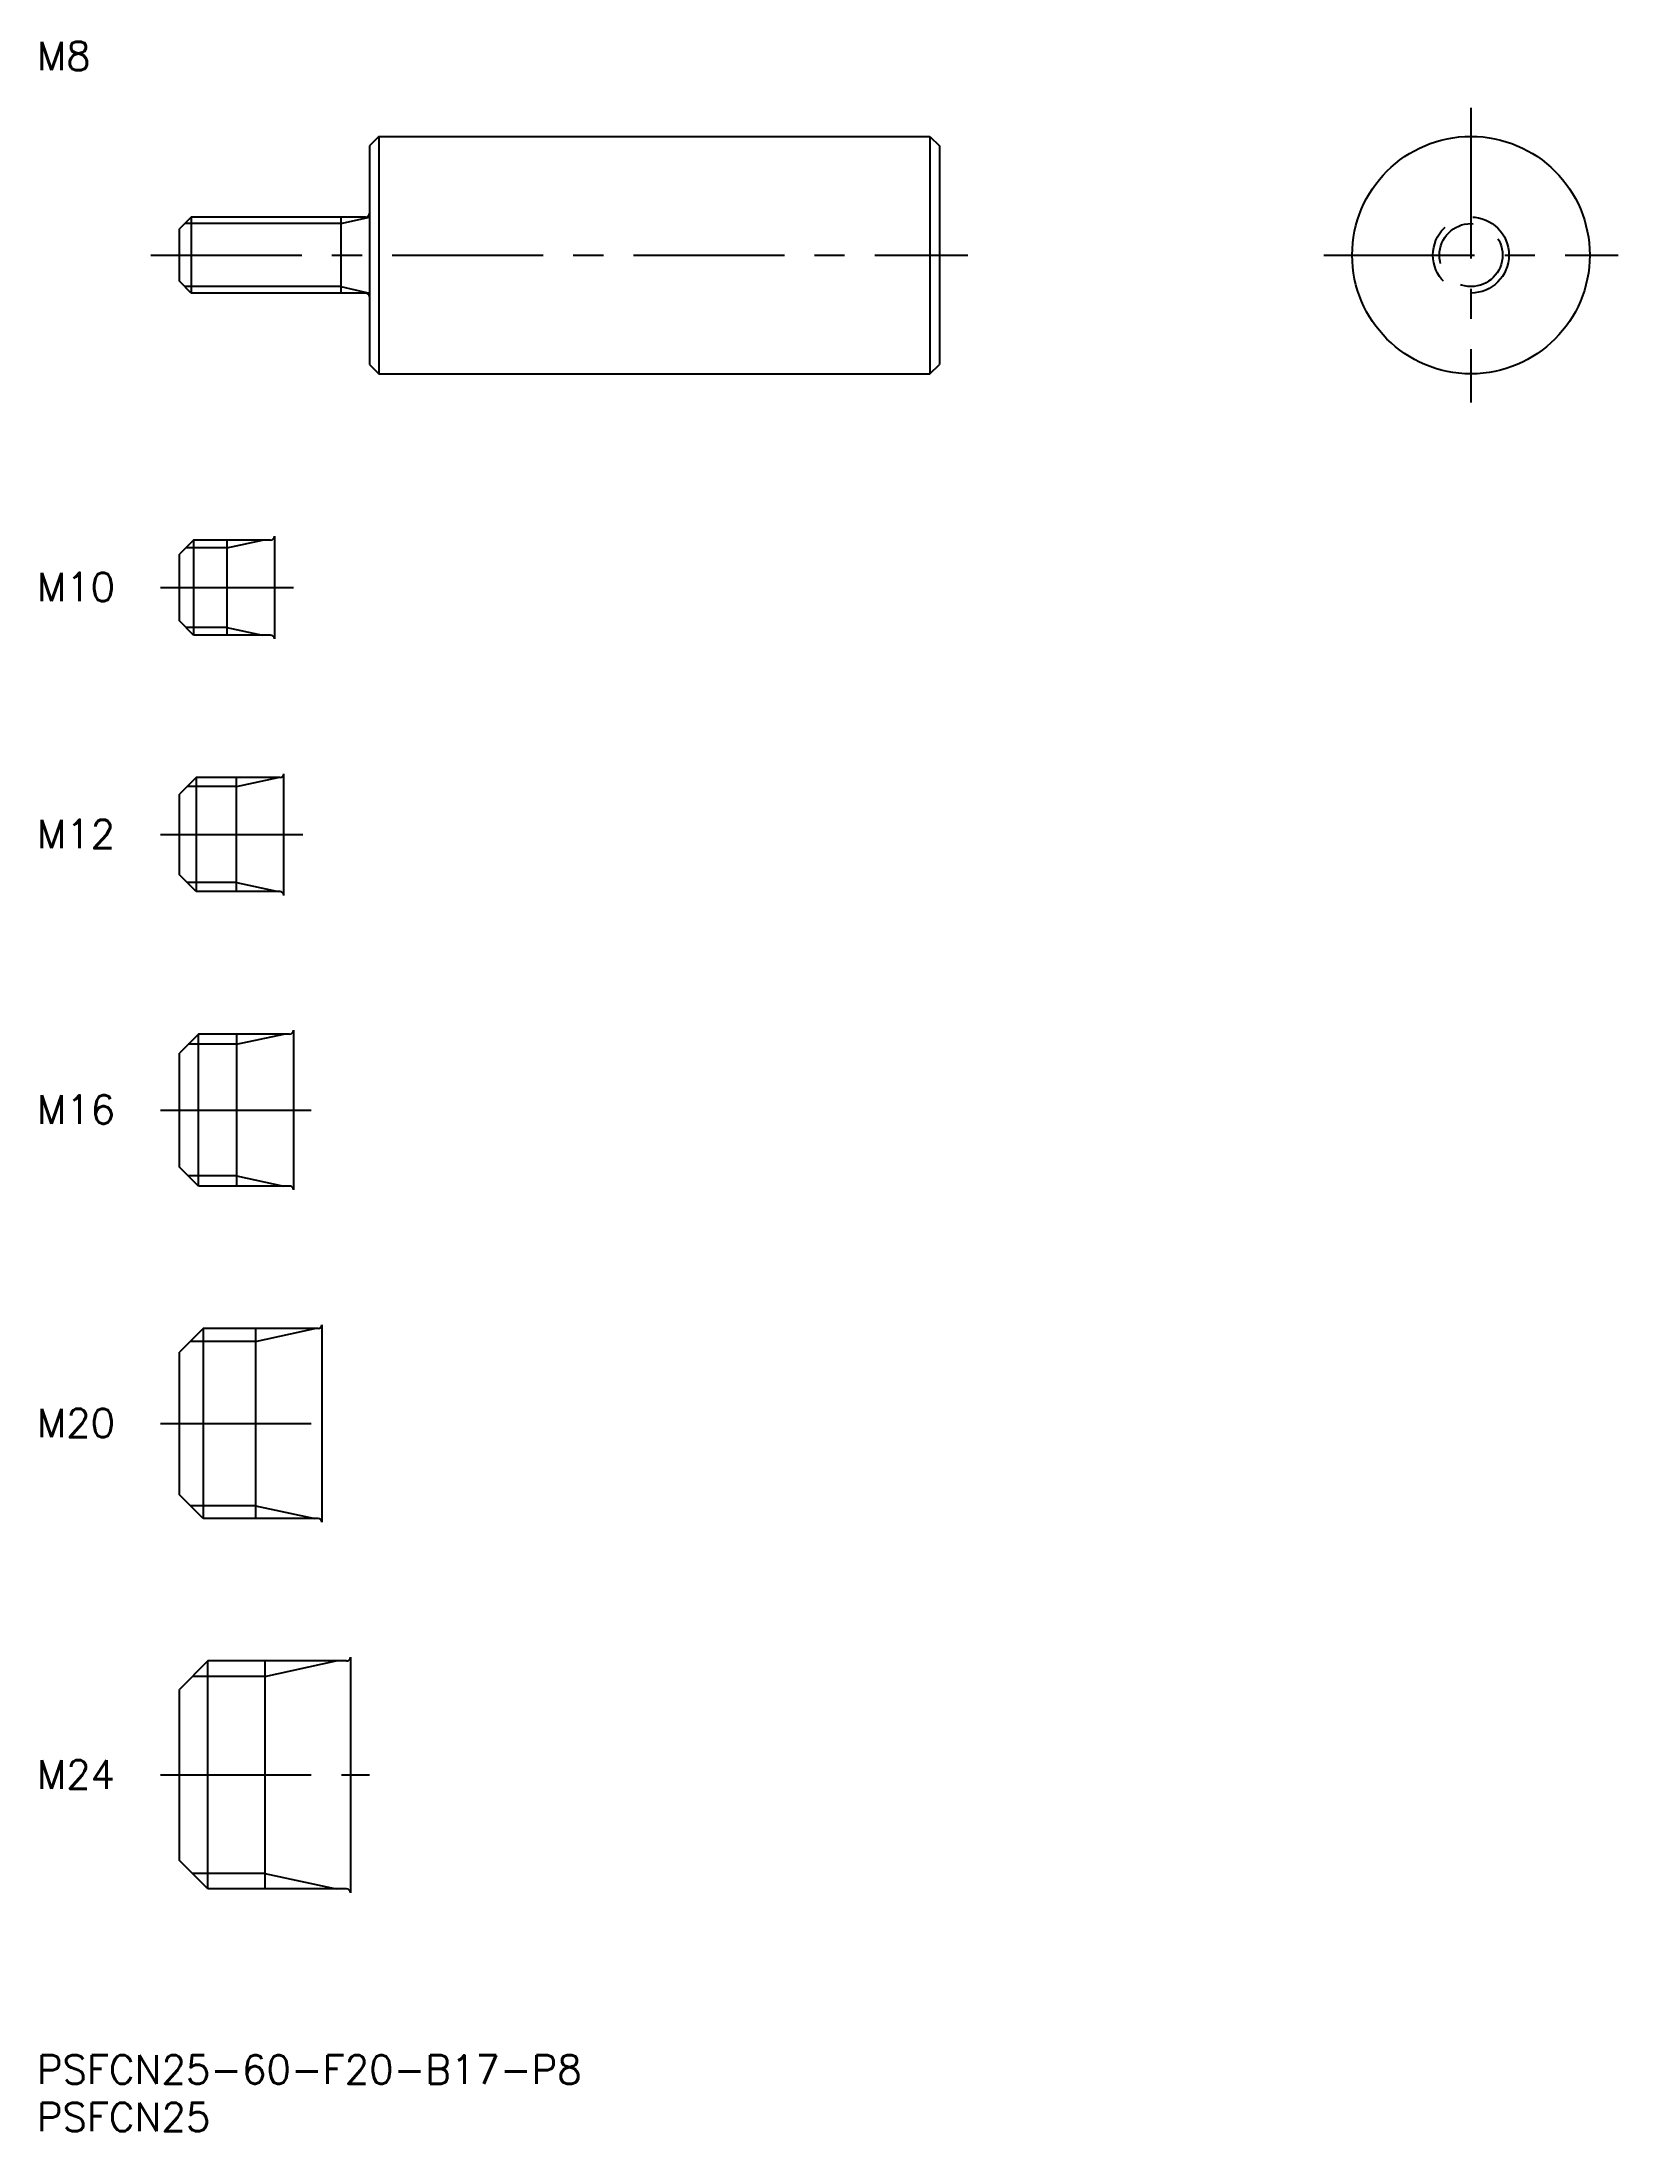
# Model space of a CAD drawing. Extents: x 1 to 166, y -8 to 212.
import ezdxf

# ---------------------------------------------------------------- set-up
doc = ezdxf.new("R2010")
doc.units = 0
doc.header["$LTSCALE"] = 0.5
doc.linetypes.add('CENTER', pattern=[50.8, 31.75, -6.35, 6.35, -6.35])
doc.linetypes.add('DASHED', pattern=[19.05, 12.7, -6.35])
for name, color, linetype in [('MSM_CENTER', 1, 'CENTER'), ('MSM_CONTINUOUS', 7, 'CONTINUOUS'), ('MSM_DASHED', 4, 'DASHED'), ('MSM_NARROW', 5, 'CONTINUOUS'), ('MSM_PART_NUMBER', 7, 'CONTINUOUS')]:
    doc.layers.add(name, color=color, linetype=linetype)
doc.styles.get("Standard").update_dxf_attribs({"font": 'txt.shx', "height": 1, "bigfont": 'bigfont.shx'})

# ---------------------------------------------------------------- blocks, each defined once
blk = doc.blocks.new('*U14')
at = {"layer": 'MSM_PART_NUMBER'}
blk.add_text('PSFCN25-60-F20-B17-P8', height=3, dxfattribs=at).set_placement((0, -3))
blk = doc.blocks.new('*U15')
at = {"layer": 'MSM_PART_NUMBER'}
blk.add_text('PSFCN25', height=3, dxfattribs=at).set_placement((0, -8))
blk = doc.blocks.new('*U16')
at = {"layer": 'MSM_PART_NUMBER'}
blk.add_text('M24', height=3, dxfattribs=at).set_placement((0, 28.06))
blk = doc.blocks.new('*U17')
at = {"layer": 'MSM_PART_NUMBER'}
blk.add_text('M20', height=3, dxfattribs=at).set_placement((0, 65.06))
blk = doc.blocks.new('*U18')
at = {"layer": 'MSM_PART_NUMBER'}
blk.add_text('M16', height=3, dxfattribs=at).set_placement((0, 98.06))
blk = doc.blocks.new('*U19')
at = {"layer": 'MSM_PART_NUMBER'}
blk.add_text('M12', height=3, dxfattribs=at).set_placement((0, 127.06))
blk = doc.blocks.new('*U20')
at = {"layer": 'MSM_PART_NUMBER'}
blk.add_text('M10', height=3, dxfattribs=at).set_placement((0, 153.06))
blk = doc.blocks.new('*U21')
at = {"layer": 'MSM_PART_NUMBER'}
blk.add_text('M8', height=3, dxfattribs=at).set_placement((0, 208.96))

msp = doc.modelspace()

# ---------------------------------------------------------------- linework, layer by layer
at = {"layer": 'MSM_CENTER'}
for p, q in [((150.95, 205), (150.95, 174)), ((12, 189.5), (98, 189.5)), ((135.45, 189.5), (166.45, 189.5)), ((13, 154.5), (27, 154.5)), ((13, 128.5), (28, 128.5)), ((13, 99.5), (29, 99.5)), ((13, 66.5), (32, 66.5)), ((13, 29.5), (35, 29.5))]:
    msp.add_line(p, q, dxfattribs=at)
at = {"layer": 'MSM_CONTINUOUS'}
for p, q in [((36, 202), (35, 201)), ((35, 201), (35, 178)), ((36, 202), (94, 202)), ((36, 202), (36, 177)), ((94, 202), (94, 177)), ((94, 202), (95, 201)), ((94.25, 201.75), (94.25, 201.75)), ((94.5, 201.5), (94.5, 201.5)), ((95, 201), (95, 178)), ((16.25, 193.5), (15, 192.25)), ((15, 186.75), (15, 192.25)), ((34.6, 193.5), (16.25, 193.5)), ((16.25, 193.5), (16.25, 185.5)), ((32, 193.5), (32, 185.5)), ((16.25, 185.5), (15, 186.75)), ((34.6, 185.5), (16.25, 185.5)), ((35, 178), (36, 177)), ((36, 177), (94, 177)), ((94, 177), (95, 178)), ((16.5, 159.5), (15, 158)), ((24.6, 159.5), (16.5, 159.5)), ((16.5, 159.5), (16.5, 149.5)), ((20, 159.5), (20, 149.5)), ((25, 159.9), (25, 149.1)), ((15, 151), (15, 158)), ((16.5, 149.5), (15, 151)), ((24.6, 149.5), (16.5, 149.5)), ((16.75, 134.5), (15, 132.75)), ((25.6, 134.5), (16.75, 134.5)), ((16.75, 134.5), (16.75, 122.5)), ((21, 122.5), (21, 134.5)), ((26, 122.1), (26, 134.9)), ((15, 124.25), (15, 132.75)), ((16.75, 122.5), (15, 124.25)), ((25.6, 122.5), (16.75, 122.5)), ((27, 107.9), (27, 91.1)), ((17, 107.5), (15, 105.5)), ((26.6, 107.5), (17, 107.5)), ((17, 91.5), (17, 107.5)), ((21, 107.5), (21, 91.5)), ((15, 93.5), (15, 105.5)), ((17, 91.5), (15, 93.5)), ((26.6, 91.5), (17, 91.5)), ((17.5, 76.5), (15, 74)), ((29.6, 76.5), (17.5, 76.5)), ((17.5, 76.5), (17.5, 56.5)), ((23, 76.5), (23, 56.5)), ((30, 76.9), (30, 56.1)), ((15, 59), (15, 74)), ((17.5, 56.5), (15, 59)), ((29.6, 56.5), (17.5, 56.5)), ((33, 41.9), (33, 17.1)), ((18, 41.5), (15, 38.5)), ((32.6, 41.5), (18, 41.5)), ((18, 17.5), (18, 41.5)), ((24, 41.5), (24, 17.5)), ((15, 20.5), (15, 38.5)), ((18, 17.5), (15, 20.5)), ((32.6, 17.5), (18, 17.5))]:
    msp.add_line(p, q, dxfattribs=at)
msp.add_circle((150.95, 189.5), 12.5, dxfattribs=at)
for centre, start, end in [((34.6, 193.9), 270, 0), ((34.6, 185.1), 0, 90), ((24.6, 159.9), 270, 0), ((24.6, 149.1), 0, 90), ((25.6, 134.9), 270, 0), ((25.6, 122.1), 0, 90), ((26.6, 107.9), 270, 0), ((26.6, 91.1), 0, 90), ((29.6, 76.9), 270, 0), ((29.6, 56.1), 0, 90), ((32.6, 41.9), 270, 0), ((32.6, 17.1), 0, 90)]:
    msp.add_arc(centre, 0.4, start, end, dxfattribs=at)
at = {"layer": 'MSM_DASHED'}
for radius in [4, 3.32]:
    msp.add_circle((150.95, 189.5), radius, dxfattribs=at)
at = {"layer": 'MSM_NARROW'}
for p, q in [((32, 192.82), (15.57, 192.82)), ((32, 192.82), (35, 193.5)), ((32, 186.18), (15.57, 186.18)), ((32, 186.18), (35, 185.5)), ((20, 158.69), (15.69, 158.69)), ((20, 158.69), (23.75, 159.5)), ((20, 150.31), (15.69, 150.31)), ((20, 150.31), (23.75, 149.5)), ((21, 133.55), (25.38, 134.5)), ((21, 133.55), (15.8, 133.55)), ((21, 123.45), (15.8, 123.45)), ((21, 123.45), (25.38, 122.5)), ((21, 106.42), (15.92, 106.42)), ((21, 106.42), (26, 107.5)), ((21, 92.58), (15.92, 92.58)), ((21, 92.58), (26, 91.5)), ((23, 75.15), (16.15, 75.15)), ((23, 75.15), (29.25, 76.5)), ((23, 57.85), (16.15, 57.85)), ((23, 57.85), (29.25, 56.5)), ((24, 39.88), (16.38, 39.88)), ((24, 39.88), (31.5, 41.5)), ((24, 19.12), (16.38, 19.12)), ((24, 19.12), (31.5, 17.5))]:
    msp.add_line(p, q, dxfattribs=at)

# ---------------------------------------------------------------- block references
at = {"layer": 'MSM_CONTINUOUS'}
for name in ['*U21', '*U20', '*U19', '*U18', '*U17', '*U16', '*U14', '*U15']:
    msp.add_blockref(name, (0, 0), dxfattribs=at)

doc.saveas('drawing.dxf')
